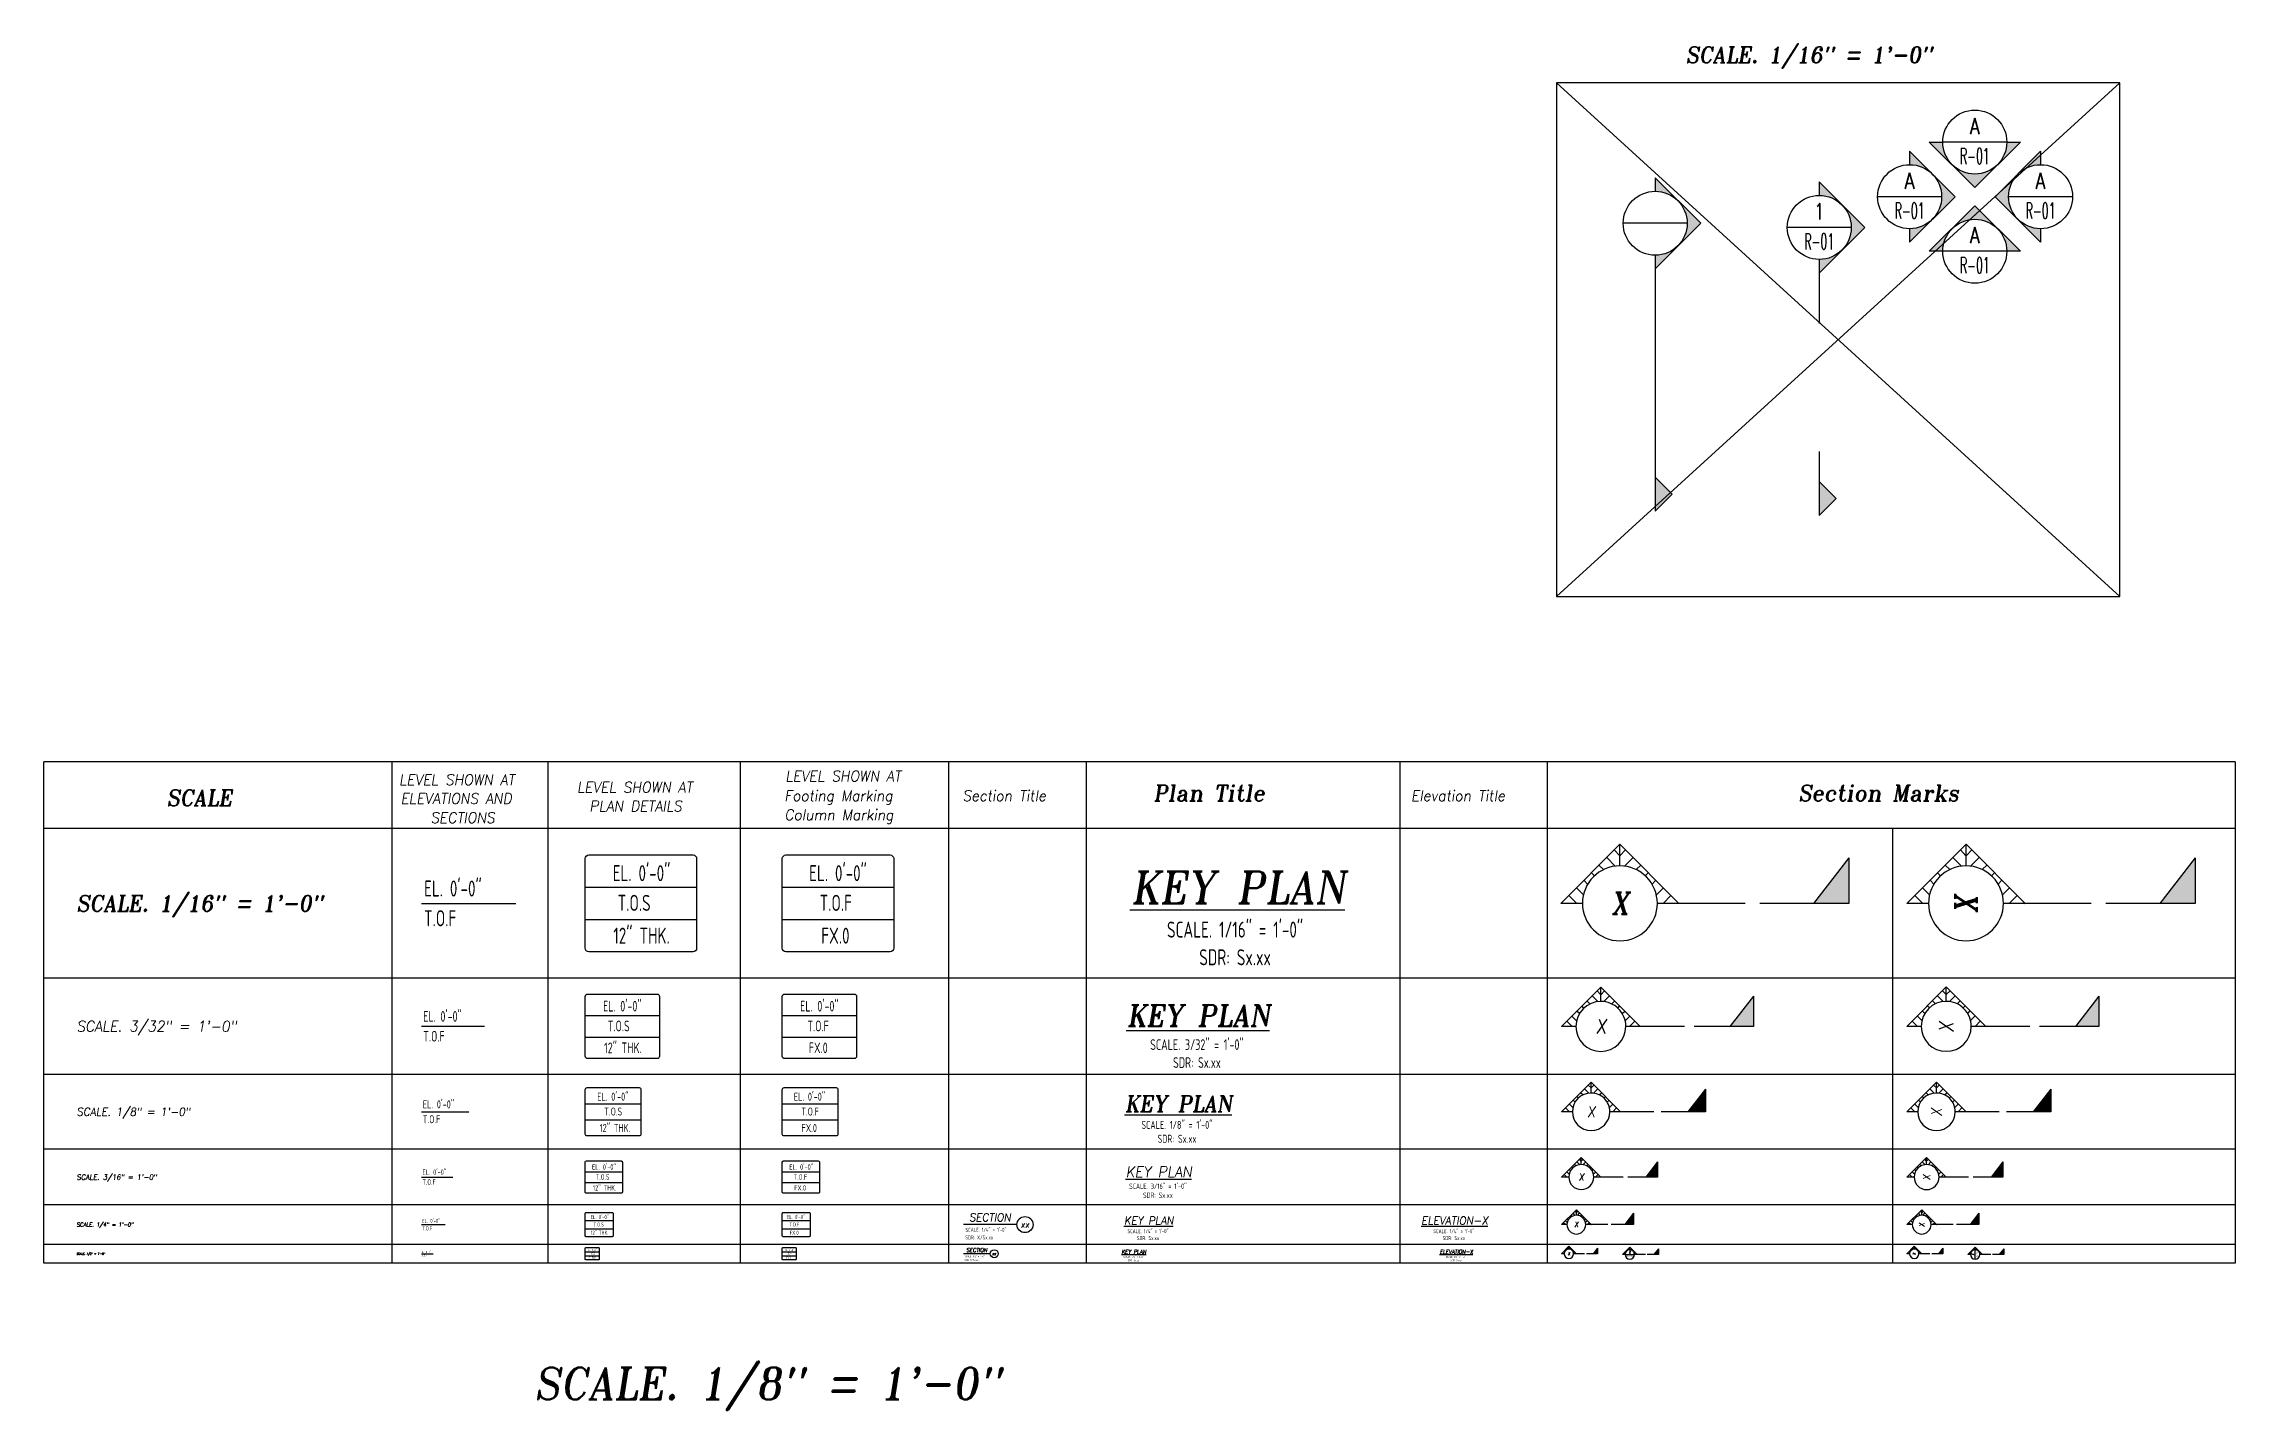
# Model space of a CAD drawing. Header units: inches. Extents: x -3675 to 38568, y -2433 to 4174.
# Drawn here: x -3675 to -1210, y 300 to 1837 of the extents above; entities that cross this region are included whole.
import ezdxf
from ezdxf.enums import TextEntityAlignment as Align

# ---------------------------------------------------------------- set-up
doc = ezdxf.new("R2010")
doc.units = ezdxf.units.IN
doc.header["$MEASUREMENT"] = 0
doc.layers.get('0').update_dxf_attribs({"linetype": 'CONTINUOUS'})
doc.layers.get('Defpoints').update_dxf_attribs({"linetype": 'CONTINUOUS'})
for name, color, linetype in [('0-25TEXT', 7, 'CONTINUOUS'), ('0-35TEXT', 3, 'CONTINUOUS'), ('0-50', 10, 'CONTINUOUS'), ('3', 3, 'CONTINUOUS'), ('FOOTING MARK', 3, 'CONTINUOUS'), ('Hgblock', 7, 'CONTINUOUS')]:
    doc.layers.add(name, color=color, linetype=linetype)
doc.styles.add('AR', font='ARCHQUIK.shx', dxfattribs={"width": 0.8})
doc.styles.add('ROMANS', font='romans.shx', dxfattribs={"width": 0.57})
doc.styles.add('ROMANT', font='romant')

# ---------------------------------------------------------------- blocks, each defined once
blk = doc.blocks.new('SECT1')
at = {"color": 7, "linetype": 'Continuous'}
blk.add_line((0.627, 0), (-0.627, 0), dxfattribs=at)
blk.add_circle((0.815, 0), 0.188, dxfattribs=at)
at = {"color": 7, "linetype": 'Continuous', "style": 'ROMANT', "oblique": 9, "width": 0.95}
blk.add_text('SECTION', height=0.1875, dxfattribs=at).set_placement((-0.006, 0.077), align=Align.CENTER)
blk.add_attdef('SECT1', text='', height=0.141, dxfattribs=at).set_placement((0.815, 0), align=Align.MIDDLE)
blk = doc.blocks.new('SECTARO')
at = {"linetype": 'Continuous'}
blk.add_line((33.32, 16.99), (20.13, 0), dxfattribs=at)
for p, q in [((33.32, 16.99), (33.32, 0)), ((33.32, 0), (0, 0))]:
    blk.add_line(p, q)
for points in [[(33.32, 0), (33.32, 16.99), (33.32, 0), (20.13, 0)], [(33.32, 16.99), (20.13, 0), (33.32, 0), (33.32, 16.99)]]:
    blk.add_solid(points, dxfattribs=at)
blk = doc.blocks.new('*X3')
at = {"color": 0, "linetype": 'Continuous'}
for p, q in [((-1.108, 0.278), (-1.075, 0.312)), ((-1.081, 0.217), (-1.031, 0.267)), ((-1.013, 0.197), (-0.986, 0.223)), ((-0.96, 0.161), (-0.942, 0.179)), ((-0.92, 0.112), (-0.898, 0.135)), ((-0.895, 0.05), (-0.854, 0.091)), ((-0.856, 0), (-0.81, 0.046)), ((-0.768, 0), (-0.765, 0.002))]:
    blk.add_line(p, q, dxfattribs=at)
blk = doc.blocks.new('*X2')
at = {"color": 0, "linetype": 'Continuous'}
for p, q in [((-1.108, 0.278), (-1.075, 0.312)), ((-0.96, 0.161), (-0.942, 0.179)), ((-0.856, 0), (-0.81, 0.046))]:
    blk.add_line(p, q, dxfattribs=at)
blk = doc.blocks.new('SECTNU')
at = {"linetype": 'Continuous'}
blk.add_line((-24.74, 0), (-32.81, 0), dxfattribs=at)
blk.add_line((0, 0), (-24.74, 0))
at = {"layer": '3'}
for p, q in [((-68.89, 0), (-46.81, 22.07)), ((-60.81, 0), (-68.89, 0))]:
    blk.add_line(p, q, dxfattribs=at)
at = {"layer": '3', "linetype": 'Continuous'}
blk.add_line((-46.81, 14), (-46.81, 22.07), dxfattribs=at)
at = {"layer": '3'}
for points in [[(-46.81, 22.07), (-24.74, 0), (-32.81, 0, 1)], [(-32.81, 0, 0.414214), (-46.81, 14)]]:
    blk.add_lwpolyline(points, format="xyb", dxfattribs=at)
for start, end in [(90, 180), (180, 0)]:
    blk.add_arc((-46.81, 0), 14, start, end, dxfattribs=at)
at = {"linetype": 'Continuous', "xscale": -64, "yscale": 64, "zscale": 64, "rotation": 359.9999999999999}
blk.add_blockref('*X3', (-117.73, 0), dxfattribs=at)
at = {"linetype": 'Continuous', "xscale": 64, "yscale": 64, "zscale": 64}
for name in ['*X3', '*X2']:
    blk.add_blockref(name, (24.1, 0), dxfattribs=at)
at = {"linetype": 'Continuous', "style": 'ROMANT', "oblique": 9, "width": 0.9}
blk.add_attdef('NO', text='', height=8, dxfattribs=at).set_placement((-46.81, 0), align=Align.MIDDLE)
blk = doc.blocks.new('section_elevation_mark1')
at = {"layer": 'Hgblock'}
for points in [[(0, 0.356), (0, 0.25, -0.414214), (0.25, 0, -0.414214), (0, -0.25), (0, -0.356), (0.356, 0)], [(0, -1.985), (0, -2.25), (0.133, -2.117)]]:
    blk.add_hatch(color=7, dxfattribs=at).paths.add_polyline_path(points)
at = {"layer": 'Hgblock', "color": 7}
for p, q in [((0.25, 0), (-0.25, 0)), ((0, -0.25), (0, -2.25)), ((0, -0.25), (0, -0.75)), ((0, -1.75), (0, -2.25))]:
    blk.add_line(p, q, dxfattribs=at)
for points in [[(0, -0.25), (0, -0.356), (0.356, 0), (0, 0.356), (0, 0.25)], [(0, -2.25), (0.133, -2.117), (0, -1.985)]]:
    blk.add_lwpolyline(points, dxfattribs=at)
blk.add_circle((0, 0), 0.25, dxfattribs=at)
at = {"layer": 'Hgblock', "color": 3, "style": 'ROMANS'}
for tag, width, p in [('NO', 0.8, (0, 0.125)), ('DWG', 0.5, (0, -0.109))]:
    blk.add_attdef(tag, text='', height=0.125, dxfattribs=dict(at, width=width)).set_placement(p, align=Align.MIDDLE_CENTER)
blk = doc.blocks.new('*U40')
at = {"layer": 'Hgblock'}
for points in [[(0, 0.356), (0, 0.25, -0.414214), (0.25, 0, -0.414214), (0, -0.25), (0, -0.356), (0.356, 0)], [(0, -1.985), (0, -2.25), (0.133, -2.117)]]:
    blk.add_hatch(color=7, dxfattribs=at).paths.add_polyline_path(points)
at = {"layer": 'Hgblock', "color": 7}
for p, q in [((0.25, 0), (-0.25, 0)), ((0, -0.25), (0, -0.75)), ((0, -1.75), (0, -2.25))]:
    blk.add_line(p, q, dxfattribs=at)
for points in [[(0, -0.25), (0, -0.356), (0.356, 0), (0, 0.356), (0, 0.25)], [(0, -2.25), (0.133, -2.117), (0, -1.985)]]:
    blk.add_lwpolyline(points, dxfattribs=at)
blk.add_circle((0, 0), 0.25, dxfattribs=at)
at = {"layer": 'Hgblock', "color": 3, "style": 'ROMANS'}
for tag, width, p in [('NO', 0.8, (0, 0.125)), ('DWG', 0.5, (0, -0.109))]:
    blk.add_attdef(tag, text='', height=0.125, dxfattribs=dict(at, width=width)).set_placement(p, align=Align.MIDDLE_CENTER)
blk = doc.blocks.new('*U36')
at = {"layer": 'Hgblock'}
blk.add_hatch(color=7, dxfattribs=at).paths.add_polyline_path([(0, 0.356), (0, 0.25, -0.414214), (0.25, 0, -0.414214), (0, -0.25), (0, -0.356), (0.356, 0)])
at = {"layer": 'Hgblock', "color": 7}
blk.add_line((0.25, 0), (-0.25, 0), dxfattribs=at)
blk.add_lwpolyline([(0, -0.25), (0, -0.356), (0.356, 0), (0, 0.356), (0, 0.25)], dxfattribs=at)
blk.add_circle((0, 0), 0.25, dxfattribs=at)
at = {"layer": 'Hgblock', "color": 3, "style": 'ROMANS'}
for tag, width, p in [('NO', 0.8, (0, 0.125)), ('DWG', 0.5, (0, -0.109))]:
    blk.add_attdef(tag, text='', height=0.125, dxfattribs=dict(at, width=width)).set_placement(p, align=Align.MIDDLE_CENTER)
blk = doc.blocks.new('*U37')
at = {"layer": 'Hgblock'}
blk.add_hatch(color=7, dxfattribs=at).paths.add_polyline_path([(0, 0.356), (0, 0.25, 0.414214), (-0.25, 0, 0.414214), (0, -0.25), (0, -0.356), (-0.356, 0)])
at = {"layer": 'Hgblock', "color": 7}
blk.add_line((0.25, 0), (-0.25, 0), dxfattribs=at)
blk.add_lwpolyline([(0, -0.25), (0, -0.356), (-0.356, 0), (0, 0.356), (0, 0.25)], dxfattribs=at)
blk.add_circle((0, 0), 0.25, dxfattribs=at)
at = {"layer": 'Hgblock', "color": 3, "style": 'ROMANS'}
for tag, width, p in [('NO', 0.8, (0, 0.125)), ('DWG', 0.5, (0, -0.109))]:
    blk.add_attdef(tag, text='', height=0.125, dxfattribs=dict(at, width=width)).set_placement(p, align=Align.MIDDLE_CENTER)
blk = doc.blocks.new('*U38')
at = {"layer": 'Hgblock'}
blk.add_hatch(color=7, dxfattribs=at).paths.add_polyline_path([(-0.356, 0), (-0.25, 0, 0.414214), (0, -0.25, 0.414214), (0.25, 0), (0.356, 0), (0, -0.356)])
at = {"layer": 'Hgblock', "color": 7}
blk.add_line((0.25, 0), (-0.25, 0), dxfattribs=at)
blk.add_lwpolyline([(0.25, 0), (0.356, 0), (0, -0.356), (-0.356, 0), (-0.25, 0)], dxfattribs=at)
blk.add_circle((0, 0), 0.25, dxfattribs=at)
at = {"layer": 'Hgblock', "color": 3, "style": 'ROMANS'}
for tag, width, p in [('NO', 0.8, (0, 0.125)), ('DWG', 0.5, (0, -0.109))]:
    blk.add_attdef(tag, text='', height=0.125, dxfattribs=dict(at, width=width)).set_placement(p, align=Align.MIDDLE_CENTER)
blk = doc.blocks.new('*U39')
at = {"layer": 'Hgblock'}
blk.add_hatch(color=7, dxfattribs=at).paths.add_polyline_path([(0.356, 0), (0.25, 0, 0.414214), (0, 0.25, 0.414214), (-0.25, 0), (-0.356, 0), (0, 0.356)])
at = {"layer": 'Hgblock', "color": 7}
blk.add_line((0.25, 0), (-0.25, 0), dxfattribs=at)
blk.add_lwpolyline([(-0.25, 0), (-0.356, 0), (0, 0.356), (0.356, 0), (0.25, 0)], dxfattribs=at)
blk.add_circle((0, 0), 0.25, dxfattribs=at)
at = {"layer": 'Hgblock', "color": 3, "style": 'ROMANS'}
for tag, width, p in [('NO', 0.8, (0, 0.125)), ('DWG', 0.5, (0, -0.109))]:
    blk.add_attdef(tag, text='', height=0.125, dxfattribs=dict(at, width=width)).set_placement(p, align=Align.MIDDLE_CENTER)

msp = doc.modelspace()

# ---------------------------------------------------------------- linework, layer by layer
at = {"color": 8}
for p, q in [((-3675.45686, 465.92747), (-3675.45686, 1029.94747)), ((-1210.26351, 1029.94747), (-3675.45686, 1029.94747)), ((-3283.62237, 465.92747), (-3283.62237, 1029.94747)), ((-3108.34336, 1029.94747), (-3108.34336, 465.92747)), ((-2891.99569, 1029.94747), (-2891.99569, 465.92747)), ((-2657.58832, 1029.94747), (-2657.58832, 465.92747)), ((-2502.70757, 1029.94747), (-2502.70757, 465.92747)), ((-2149.96881, 1029.94747), (-2149.96881, 465.92747)), ((-1984.3106, 1029.94747), (-1984.3106, 465.92747)), ((-1210.26351, 1029.94747), (-1210.26351, 465.92747)), ((-1210.26351, 954.81334), (-3675.45686, 954.81334)), ((-1595.75057, 954.81334), (-1595.75057, 465.92747)), ((-1210.26351, 786.29679), (-3675.45686, 786.29679)), ((-1210.26351, 678.21383), (-3675.45686, 678.21383)), ((-1210.26351, 593.95555), (-3675.45686, 593.95555)), ((-1210.26351, 531.31713), (-3675.45686, 531.31713)), ((-1210.26351, 486.9718), (-3675.45686, 486.9718)), ((-1210.26351, 465.92747), (-3675.45686, 465.92747))]:
    msp.add_line(p, q, dxfattribs=at)
msp.add_lwpolyline([(-1339.94369, 1793.48766), (-1973.64302, 1793.48766), (-1973.64302, 1215.64206), (-1339.94369, 1215.64206)], close=True)
for points in [[(-1973.64302, 1215.64206), (-1339.94369, 1793.48766)], [(-1339.94369, 1215.64206), (-1973.64302, 1793.48766)]]:
    msp.add_lwpolyline(points)
at = {"layer": '0-50'}
for p, q in [((-3066.38866, 888.6934), (-2941.07074, 888.6934)), ((-3250.52054, 870.55507), (-3144.52528, 870.55507)), ((-3066.38866, 852.41674), (-2941.07074, 852.41674)), ((-3066.38866, 744.34753), (-2982.84338, 744.34753)), ((-3250.52054, 732.25531), (-3179.85704, 732.25531)), ((-3066.38866, 720.16309), (-2982.84338, 720.16309)), ((-3066.38866, 645.15385), (-3003.7297, 645.15385)), ((-3250.52054, 636.08469), (-3197.52291, 636.08469)), ((-3066.38866, 627.01552), (-3003.7297, 627.01552)), ((-3066.38866, 568.68245), (-3024.61602, 568.68245)), ((-3250.52054, 562.63634), (-3215.18879, 562.63634)), ((-3066.38866, 556.59023), (-3024.61602, 556.59023)), ((-3250.52054, 509.14447), (-3224.02172, 509.14447)), ((-3066.38866, 513.67905), (-3035.05918, 513.67905)), ((-3066.38866, 504.60988), (-3035.05918, 504.60988)), ((-3250.52054, 476.44963), (-3237.42162, 476.44963)), ((-3066.38866, 478.71693), (-3050.72392, 478.71693)), ((-3066.38866, 474.18234), (-3050.72392, 474.18234))]:
    msp.add_line(p, q, dxfattribs=at)
for points in [[(-3062.38866, 924.97005), (-2945.07074, 924.97005, -0.4142135624), (-2941.07074, 920.97005), (-2941.07074, 820.14008, -0.4142135624), (-2945.07074, 816.14008), (-3062.38866, 816.14008, -0.4142135624), (-3066.38866, 820.14008), (-3066.38866, 920.97005, -0.4142135624)], [(-3063.72199, 768.53197), (-2985.51004, 768.53197, -0.4142135624), (-2982.84338, 765.8653), (-2982.84338, 698.64532, -0.4142135624), (-2985.51004, 695.97865), (-3063.72199, 695.97865, -0.4142135624), (-3066.38866, 698.64532), (-3066.38866, 765.8653, -0.4142135624)], [(-3064.38866, 663.29218), (-3005.7297, 663.29218, -0.4142135624), (-3003.7297, 661.29218), (-3003.7297, 610.87719, -0.4142135624), (-3005.7297, 608.87719), (-3064.38866, 608.87719, -0.4142135624), (-3066.38866, 610.87719), (-3066.38866, 661.29218, -0.4142135624)], [(-3065.05532, 580.77467), (-3025.94935, 580.77467, -0.4142135624), (-3024.61602, 579.44133), (-3024.61602, 545.83134, -0.4142135624), (-3025.94935, 544.49801), (-3065.05532, 544.49801, -0.4142135624), (-3066.38866, 545.83134), (-3066.38866, 579.44133, -0.4142135624)], [(-3065.38866, 522.74821), (-3036.05918, 522.74821, -0.4142135624), (-3035.05918, 521.74821), (-3035.05918, 496.54072, -0.4142135624), (-3036.05918, 495.54072), (-3065.38866, 495.54072, -0.4142135624), (-3066.38866, 496.54072), (-3066.38866, 521.74821, -0.4142135624)], [(-3065.88866, 483.25151), (-3051.22392, 483.25151, -0.4142135624), (-3050.72392, 482.75151), (-3050.72392, 470.14776, -0.4142135624), (-3051.22392, 469.64776), (-3065.88866, 469.64776, -0.4142135624), (-3066.38866, 470.14776), (-3066.38866, 482.75151, -0.4142135624)]]:
    msp.add_lwpolyline(points, format="xyb", close=True, dxfattribs=at)
at = {"layer": 'Defpoints'}
for points in [[(-1896.63577, 475.62655), (-1886.09675, 475.62655)], [(-1502.86173, 470.35703), (-1502.86173, 480.89606)]]:
    msp.add_lwpolyline(points, dxfattribs=at)
at = {"layer": 'FOOTING MARK', "color": 1}
for p, q in [((-2844.6997, 888.6934), (-2719.38178, 888.6934)), ((-2844.6997, 852.41674), (-2719.38178, 852.41674)), ((-2844.6997, 744.34753), (-2761.15442, 744.34753)), ((-2844.6997, 720.16309), (-2761.15442, 720.16309)), ((-2844.6997, 645.15385), (-2782.04074, 645.15385)), ((-2844.6997, 627.01552), (-2782.04074, 627.01552)), ((-2844.6997, 568.68245), (-2802.92706, 568.68245)), ((-2844.6997, 556.59023), (-2802.92706, 556.59023)), ((-2844.6997, 513.67905), (-2813.37022, 513.67905)), ((-2844.6997, 504.60988), (-2813.37022, 504.60988)), ((-2844.6997, 478.71693), (-2829.03496, 478.71693)), ((-2844.6997, 474.18234), (-2829.03496, 474.18234))]:
    msp.add_line(p, q, dxfattribs=at)
for points in [[(-2840.6997, 924.97005), (-2723.38178, 924.97005, -0.4142135624), (-2719.38178, 920.97005), (-2719.38178, 820.14008, -0.4142135624), (-2723.38178, 816.14008), (-2840.6997, 816.14008, -0.4142135624), (-2844.6997, 820.14008), (-2844.6997, 920.97005, -0.4142135624)], [(-2842.03303, 768.53197), (-2763.82109, 768.53197, -0.4142135624), (-2761.15442, 765.8653), (-2761.15442, 698.64532, -0.4142135624), (-2763.82109, 695.97865), (-2842.03303, 695.97865, -0.4142135624), (-2844.6997, 698.64532), (-2844.6997, 765.8653, -0.4142135624)], [(-2842.6997, 663.29218), (-2784.04074, 663.29218, -0.4142135624), (-2782.04074, 661.29218), (-2782.04074, 610.87719, -0.4142135624), (-2784.04074, 608.87719), (-2842.6997, 608.87719, -0.4142135624), (-2844.6997, 610.87719), (-2844.6997, 661.29218, -0.4142135624)], [(-2843.36637, 580.77467), (-2804.26039, 580.77467, -0.4142135624), (-2802.92706, 579.44133), (-2802.92706, 545.83134, -0.4142135624), (-2804.26039, 544.49801), (-2843.36637, 544.49801, -0.4142135624), (-2844.6997, 545.83134), (-2844.6997, 579.44133, -0.4142135624)], [(-2843.6997, 522.74821), (-2814.37022, 522.74821, -0.4142135624), (-2813.37022, 521.74821), (-2813.37022, 496.54072, -0.4142135624), (-2814.37022, 495.54072), (-2843.6997, 495.54072, -0.4142135624), (-2844.6997, 496.54072), (-2844.6997, 521.74821, -0.4142135624)], [(-2844.1997, 483.25151), (-2829.53496, 483.25151, -0.4142135624), (-2829.03496, 482.75151), (-2829.03496, 470.14776, -0.4142135624), (-2829.53496, 469.64776), (-2844.1997, 469.64776, -0.4142135624), (-2844.6997, 470.14776), (-2844.6997, 482.75151, -0.4142135624)]]:
    msp.add_lwpolyline(points, format="xyb", close=True, dxfattribs=at)

# ---------------------------------------------------------------- block references
for p, xscale, yscale, zscale in [((-1761.49316, 870.55507), 3.01115058704454, 3.01115058704454, 3.01115058704454), ((-1829.89567, 732.10732), 2.00743372469636, 2.00743372469636, 2.00743372469636), ((-1864.31889, 636.08468), 1.50557529352227, 1.50557529352227, 1.50557529352227), ((-1898.8901, 562.63633), 1.00371686234818, 1.00371686234818, 1.00371686234818), ((-1916.1757, 509.14446), 0.752787646761135, 0.752787646761135, 0.752787646761135), ((-1942.10411, 476.44963), 0.3763938233805675, 0.3763938233805675, 0.3763938233805675)]:
    msp.add_blockref('SECTNU', p, dxfattribs=dict(xscale=xscale, yscale=yscale, zscale=zscale)).add_auto_attribs({'NO': 'X'})
ref = msp.add_blockref('SECTNU', (-1372.10072, 870.55507), dxfattribs=dict(xscale=3.01115058704454, yscale=3.01115058704454, zscale=3.01115058704454))
ref.add_attrib('NO', 'X', dxfattribs={"linetype": 'Continuous', "height": 24.0892, "rotation": 90, "style": 'ROMANT', "oblique": 9, "width": 0.9}).set_placement((-1513.06079, 869.04698), align=Align.MIDDLE)
for p, xscale, yscale, zscale in [((-1745.15939, 870.55505), 3.01115058704454, 3.01115058704454, 3.01115058704454), ((-1355.76695, 870.55505), 3.01115058704454, 3.01115058704454, 3.01115058704454), ((-1819.00649, 732.10731), 2.00743372469636, 2.00743372469636, 2.00743372469636), ((-1430.39097, 732.2183), 2.00743372469636, 2.00743372469636, 2.00743372469636), ((-1856.15201, 636.08467), 1.50557529352227, 1.50557529352227, 1.50557529352227), ((-1467.64746, 636.0847), 1.50557529352227, 1.50557529352227, 1.50557529352227), ((-1893.44551, 562.63633), 1.00371686234818, 1.00371686234818, 1.00371686234818), ((-1504.97797, 562.59935), 1.00371686234818, 1.00371686234818, 1.00371686234818), ((-1912.09226, 509.14446), 0.752787646761135, 0.752787646761135, 0.752787646761135), ((-1523.58772, 509.14447), 0.752787646761135, 0.752787646761135, 0.752787646761135), ((-1940.06239, 476.44963), 0.3763938233805675, 0.3763938233805675, 0.3763938233805675), ((-1871.70453, 475.62655), 0.3763938233805675, 0.3763938233805675, 0.3763938233805675), ((-1551.55785, 476.44963), 0.3763938233805675, 0.3763938233805675, 0.3763938233805675), ((-1483.2, 475.62655), 0.3763938233805675, 0.3763938233805675, 0.3763938233805675)]:
    msp.add_blockref('SECTARO', p, dxfattribs=dict(xscale=xscale, yscale=yscale, zscale=zscale))
ref = msp.add_blockref('SECTNU', (-1441.28015, 732.21831), dxfattribs=dict(xscale=2.00743372469636, yscale=2.00743372469636, zscale=2.00743372469636))
ref.add_attrib('NO', 'X', dxfattribs={"linetype": 'Continuous', "height": 16.05947, "rotation": 90, "style": 'ROMANT', "oblique": 9, "width": 0.9}).set_placement((-1535.25353, 731.21292), align=Align.MIDDLE)
ref = msp.add_blockref('SECTNU', (-1475.81434, 636.08471), dxfattribs=dict(xscale=1.50557529352227, yscale=1.50557529352227, zscale=1.50557529352227))
ref.add_attrib('NO', 'X', dxfattribs={"linetype": 'Continuous', "height": 12.0446, "rotation": 90, "style": 'ROMANT', "oblique": 9, "width": 0.9}).set_placement((-1546.29438, 635.33066), align=Align.MIDDLE)
ref = msp.add_blockref('SECTNU', (-1510.42256, 562.59935), dxfattribs=dict(xscale=1.00371686234818, yscale=1.00371686234818, zscale=1.00371686234818))
ref.add_attrib('NO', 'X', dxfattribs={"linetype": 'Continuous', "height": 8.02973, "rotation": 90, "style": 'ROMANT', "oblique": 9, "width": 0.9}).set_placement((-1557.40925, 562.09666), align=Align.MIDDLE)
ref = msp.add_blockref('SECTNU', (-1527.67116, 509.14448), dxfattribs=dict(xscale=0.752787646761135, yscale=0.752787646761135, zscale=0.752787646761135))
ref.add_attrib('NO', 'X', dxfattribs={"linetype": 'Continuous', "height": 6.0223, "rotation": 90, "style": 'ROMANT', "oblique": 9, "width": 0.9}).set_placement((-1562.91118, 508.76745), align=Align.MIDDLE)
ref = msp.add_blockref('SECTNU', (-1873.74625, 475.62655), dxfattribs=dict(xscale=0.3763938233805675, yscale=0.3763938233805675, zscale=0.3763938233805675))
ref.add_attrib('NO', 'X', dxfattribs={"linetype": 'Continuous', "height": 3.01115, "style": 'ROMANT', "oblique": 9, "width": 0.9}).set_placement((-1891.36626, 478.25801), align=Align.MIDDLE)
ref = msp.add_blockref('SECTNU', (-1553.59957, 476.44963), dxfattribs=dict(xscale=0.3763938233805675, yscale=0.3763938233805675, zscale=0.3763938233805675))
ref.add_attrib('NO', 'X', dxfattribs={"linetype": 'Continuous', "height": 3.01115, "rotation": 90, "style": 'ROMANT', "oblique": 9, "width": 0.9}).set_placement((-1571.21958, 476.26112), align=Align.MIDDLE)
ref = msp.add_blockref('SECTNU', (-1485.24172, 475.62655), dxfattribs=dict(xscale=0.3763938233805675, yscale=0.3763938233805675, zscale=0.3763938233805675))
ref.add_attrib('NO', 'X', dxfattribs={"linetype": 'Continuous', "height": 3.01115, "rotation": 90, "style": 'ROMANT', "oblique": 9, "width": 0.9}).set_placement((-1505.1993, 475.43804), align=Align.MIDDLE)
at = {"layer": '0-25TEXT'}
for p, xscale, yscale, zscale in [((-2610.7943, 509.14447), 48, 48, 48), ((-2625.84294, 476.44963), 24, 24, 24)]:
    msp.add_blockref('SECT1', p, dxfattribs=dict(at, xscale=xscale, yscale=yscale, zscale=zscale)).add_auto_attribs({'SECT1': 'xx'})
at = {"layer": 'Hgblock'}
for name, p, xscale, yscale, zscale, values in [('*U38', (-1503.15122, 1726.9613), 144.0262069888196, 144.0262069888196, 144.0262069888196, {'NO': 'A', 'DWG': 'R-01'}), ('*U36', (-1576.45588, 1665.52256), 144.0262069888196, 144.0262069888196, 144.0262069888196, {'NO': 'A', 'DWG': 'R-01'}), ('*U37', (-1429.15364, 1665.52256), 144.0262069888196, 144.0262069888196, 144.0262069888196, {'NO': 'A', 'DWG': 'R-01'}), ('*U40', (-1678.14386, 1630.91214), 143.95392, 143.95392, 143.95392, {'NO': '1', 'DWG': 'R-01'}), ('*U39', (-1503.15122, 1604.08383), 144.0262069888196, 144.0262069888196, 144.0262069888196, {'NO': 'A', 'DWG': 'R-01'})]:
    msp.add_blockref(name, p, dxfattribs=dict(at, xscale=xscale, yscale=yscale, zscale=zscale)).add_auto_attribs(values)
at = {"layer": 'Hgblock', "xscale": 143.95392, "yscale": 143.95392, "zscale": 143.95392}
msp.add_blockref('section_elevation_mark1', (-1862.73657, 1635.62622), dxfattribs=at)

# ---------------------------------------------------------------- texts
at = {"color": 7, "linetype": 'Continuous', "style": 'ROMANT', "oblique": 9, "width": 0.95}
for s, height, p in [('SCALE. 1/16" = 1\'-0"', 18, (-1828.22063, 1816.04823)), ('LEVEL SHOWN AT', 12, (-3275.6822, 1003.60802)), ('LEVEL SHOWN AT', 12, (-2841.1721, 1007.74487)), ('SCALE', 18, (-3537.11272, 980.26932)), ('ELEVATIONS AND', 12, (-3274.06662, 982.5044)), ('LEVEL SHOWN AT', 12, (-3075.57947, 995.10721)), ('Footing Marking', 12, (-2842.17569, 985.70511)), ('Section Title', 12, (-2641.89509, 985.70511)), ('Plan Title', 18, (-2427.20308, 985.70511)), ('Elevation Title', 12, (-2137.26922, 985.70511)), ('Section Marks', 18, (-1701.52911, 985.70511)), ('SECTIONS', 12, (-3240.42245, 960.92846)), ('PLAN DETAILS', 12, (-3061.58674, 974.00359)), ('Column Marking', 12, (-2842.17569, 964.17426)), ('SCALE. 1/16" = 1\'-0"', 18, (-3638.62493, 861.55507)), ('SCALE. 3/32" = 1\'-0"', 12, (-3638.62493, 726.25531)), ('SCALE. 1/8" = 1\'-0"', 9, (-3638.62493, 631.58469)), ('SCALE. 3/16" = 1\'-0"', 6, (-3638.62493, 559.63634)), ('SCALE. 1/4" = 1\'-0"', 4.5, (-3638.62493, 506.89447)), ('SCALE. 1/2" = 1\'-0"', 2.25, (-3638.62493, 475.32463)), ('SCALE. 1/8" = 1\'-0"', 36, (-3123.85414, 312.4316))]:
    msp.add_text(s, height=height, dxfattribs=at).set_placement(p)
for s, height, p in [('%%UKEY PLAN', 36, (-2331.71678, 870.55507)), ('%%UKEY PLAN', 24, (-2376.46178, 732.25531)), ('%%UKEY PLAN', 18, (-2398.83428, 636.08469)), ('%%UKEY PLAN', 12, (-2421.20678, 562.63634)), ('%%UKEY PLAN', 9, (-2432.39303, 509.14447)), ('%%UELEVATION-X', 9, (-2088.27576, 509.14447)), ('%%UKEY PLAN', 4.5, (-2449.1724, 476.44963)), ('%%UELEVATION-X', 4.5, (-2086.32652, 476.44963))]:
    msp.add_text(s, height=height, dxfattribs=at).set_placement(p, align=Align.CENTER)
at = {"layer": '0-35TEXT', "style": 'AR'}
for s, height, width, p in [('EL. 0\'-0"', 17.99955, 0.8, (-3003.05234, 895.52911)), ('T.O.S', 17.99955, 0.8, (-3011.36375, 862.0999)), ('12" THK.', 17.99955, 0.8, (-3003.04683, 825.20636)), ('SCALE. 1/16" = 1\'-0"', 17.99955, 0.8, (-2335.37512, 832.03002)), ('SDR: Sx.xx', 17.99955, 0.8, (-2335.37512, 800.91483)), ('EL. 0\'-0"', 11.9997, 0.8, (-3024.69752, 748.90467)), ('12" THK.', 11.9997, 0.8, (-3024.01634, 702.02284)), ('T.O.S', 11.9997, 0.8, (-3028.73436, 726.61853)), ('SCALE. 3/32" = 1\'-0"', 12, 0.8, (-2378.29095, 705.6488)), ('SDR: Sx.xx', 12, 0.8, (-2378.29095, 685.47323)), ('EL. 0\'-0"', 8.999775, 0.8, (-3035.27317, 648.57171)), ('12" THK.', 8.999775, 0.8, (-3032.94239, 613.41033)), ('T.O.S', 8.999775, 0.8, (-3034.82854, 631.8571)), ('SCALE. 1/8" = 1\'-0"', 8.999775, 0.8, (-2400.66345, 616.82216)), ('SDR: Sx.xx', 8.999775, 0.8, (-2400.66345, 601.26457)), ('EL. 0\'-0"', 5.99985, 0.8, (-3045.27015, 570.96102)), ('12" THK.', 5.99985, 0.8, (-3044.61364, 547.5201)), ('T.O.S', 5.99985, 0.8, (-3046.82137, 559.81795)), ('SCALE. 3/16" = 1\'-0"', 6, 0.8, (-2422.12136, 549.33309)), ('SDR: Sx.xx', 6, 0.8, (-2422.12136, 539.2453)), ('EL. 0\'-0"', 4.499887, 0.8, (-3050.11457, 515.38798)), ('12" THK.', 4.499887, 0.8, (-3050.29726, 497.80729)), ('T.O.S', 4.499887, 0.8, (-3051.29915, 507.03067)), ('SCALE. 1/4" = 1\'-0"', 4.4998875, 0.8, (-2433.30761, 499.51321)), ('SDR: Sx.xx', 4.499887, 0.8, (-2433.30761, 491.73441)), ('SCALE. 1/4" = 1\'-0"', 4.4998875, 0.8, (-2089.19035, 499.51321)), ('SDR: Sx.xx', 4.499887, 0.8, (-2089.19035, 491.73441)), ('12" THK.', 2.249944, 0.8, (-3058.51708, 470.78105)), ('EL. 0\'-0"', 2.249944, 0.8, (-3058.42783, 479.57139)), ('T.O.S', 2.249944, 0.8, (-3058.53848, 475.39274)), ('SCALE. 1/2" = 1\'-0"', 2.2499437, 0.8, (-2449.6297, 471.634)), ('SDR: Sx.xx', 2.249944, 0.8, (-2449.6297, 467.74461)), ('SCALE. 1/2" = 1\'-0"', 2.2499437, 0.8, (-2086.78382, 471.634)), ('SDR: Sx.xx', 2.249944, 0.8, (-2086.78382, 467.74461)), ('XX-XX', 2, 0.7, (-1891.13057, 472.6208))]:
    msp.add_text(s, height=height, dxfattribs=dict(at, width=width)).set_placement(p, align=Align.CENTER)
at = {"layer": '0-35TEXT', "style": 'AR', "width": 0.8}
for s, height, p in [('EL. 0\'-0"', 17.99955, (-3247.7178, 878.23385)), ('T.O.F', 17.99955, (-3247.7178, 844.80464)), ('EL. 0\'-0"', 11.9997, (-3248.65205, 737.3745)), ('T.O.F', 11.9997, (-3248.65205, 715.08836)), ('EL. 0\'-0"', 8.999775, (-3249.11917, 639.92408)), ('T.O.F', 8.999775, (-3249.11917, 623.20947)), ('EL. 0\'-0"', 5.99985, (-3249.58629, 565.19594)), ('T.O.F', 5.99985, (-3249.58629, 554.05286)), ('T.O.F', 4.499887, (-3249.81985, 502.70686)), ('EL. 0\'-0"', 4.499887, (-3249.81985, 511.06416)), ('SDR: X/Sx.xx', 4.4998875, (-2638.80465, 492.51269)), ('SCALE. 1/4" = 1\'-0"', 4.4998875, (-2638.61106, 501.06362)), ('T.O.F', 2.249944, (-3250.1702, 473.23083)), ('EL. 0\'-0"', 2.249944, (-3250.1702, 477.40948)), ('SDR: X/Sx.xx', 2.2499437, (-2639.84812, 468.2628)), ('SCALE. 1/2" = 1\'-0"', 2.2499437, (-2639.75132, 472.47087))]:
    msp.add_text(s, height=height, dxfattribs=at).set_placement(p)
at = {"layer": '0-35TEXT', "style": 'AR', "width": 0.7}
msp.add_text('XX-XX', height=2, rotation=90, dxfattribs=at).set_placement((-1499.85598, 475.86224), align=Align.CENTER)
at = {"layer": 'FOOTING MARK', "style": 'AR', "width": 0.8}
for s, height, p in [('EL. 0\'-0"', 17.99955, (-2782.03433, 895.52911)), ('T.O.F', 17.99955, (-2784.55525, 862.0999)), ('FX.0', 17.99955, (-2785.0023, 825.20636)), ('EL. 0\'-0"', 11.9997, (-2803.00857, 748.90467)), ('T.O.F', 11.9997, (-2804.4383, 726.61853)), ('FX.0', 11.9997, (-2804.26391, 702.02284)), ('EL. 0\'-0"', 8.999775, (-2814.05874, 648.57171)), ('T.O.F', 8.999775, (-2813.44215, 631.8571)), ('FX.0', 8.999775, (-2814.40681, 613.41033)), ('EL. 0\'-0"', 5.99985, (-2823.28731, 570.96102)), ('T.O.F', 5.99985, (-2824.2466, 559.81795)), ('FX.0', 5.99985, (-2824.60231, 547.5201)), ('EL. 0\'-0"', 4.499887, (-2829.24736, 515.38798)), ('T.O.F', 4.499887, (-2831.20009, 507.03067)), ('FX.0', 4.499887, (-2831.29824, 497.80729)), ('EL. 0\'-0"', 2.249944, (-2836.55958, 479.57139)), ('T.O.F', 2.249944, (-2837.34999, 475.39274)), ('FX.0', 2.249944, (-2837.44639, 470.78105))]:
    msp.add_text(s, height=height, dxfattribs=at).set_placement(p, align=Align.CENTER)

doc.saveas('drawing.dxf')
